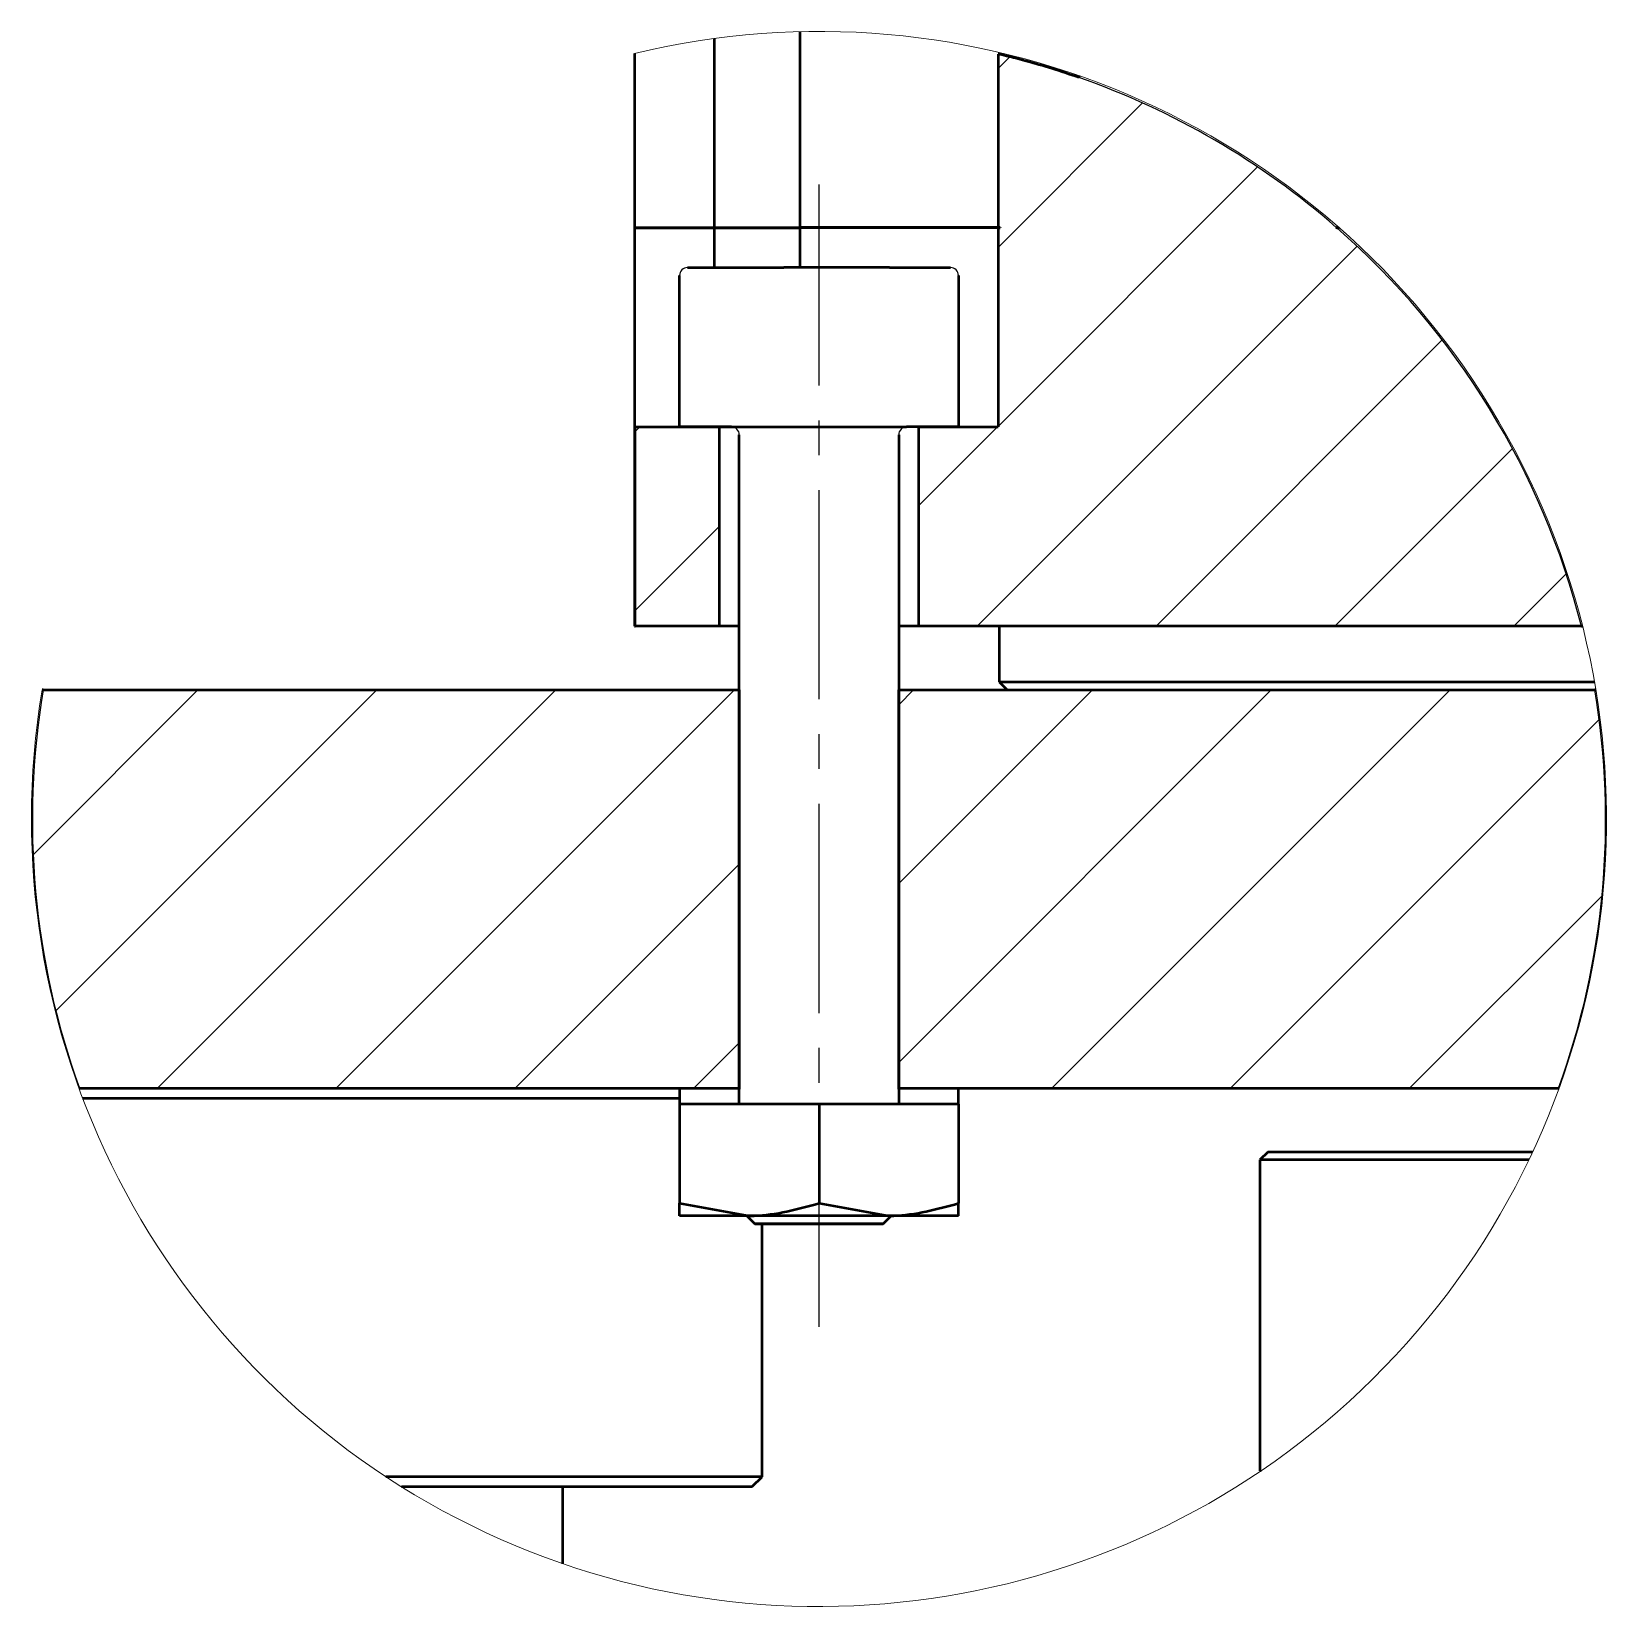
# Model space of a CAD drawing. Header units: millimetres. Extents: x 55 to 11032, y -227 to 3957.
# Drawn here: x 2280.5 to 2359.5, y 1792.8 to 1871.8 of the extents above; entities that cross this region are included whole.
import ezdxf

# ---------------------------------------------------------------- set-up
doc = ezdxf.new("R2010")
doc.units = ezdxf.units.MM
doc.header["$LTSCALE"] = 0.7
doc.linetypes.add('CENTER2', pattern=[1.125, 0.75, -0.125, 0.125, -0.125])
doc.layers.get('0').update_dxf_attribs({"color": 255})
doc.layers.add('AM_5', color=10, linetype='Continuous', lineweight=25)
doc.layers.add('CON', color=7, linetype='Continuous', lineweight=50)
pattern_1 = [(45, (-1358.248117917115, 391.8896790292256), (-4.490128060534577, 4.490128060534577), [])]

# ---------------------------------------------------------------- blocks, each defined once
blk = doc.blocks.new('*U836')
at = {"layer": 'AM_5', "color": 0, "linetype": 'CENTER2', "ltscale": 20, "transparency": 16777216}
blk.add_line((-6.059453592536453e-13, -27.97159466951052), (1.701264311209921e-13, 29.37016247488259), dxfattribs=at)

msp = doc.modelspace()

# ---------------------------------------------------------------- hatches: boundary and pattern name
at = {"linetype": 'Continuous', "lineweight": 18}
h = msp.add_hatch(dxfattribs=at)
h.set_pattern_fill('ANSI31', scale=2, style=0)
h.set_pattern_definition(pattern_1)
edge = h.paths.add_edge_path(flags=0)
edge.add_line((2328.989255443861, 1870.716863456402), (2328.989255443861, 1862.013296346202))
edge.add_line((2328.989255443861, 1862.013296346201), (2329.089714827815, 1862.013296346201))
edge.add_line((2329.089714827815, 1862.013296346201), (2329.089714827815, 1861.993296346202))
edge.add_line((2329.089714827815, 1861.993296346202), (2328.989255443861, 1861.993296346202))
edge.add_line((2328.989255443861, 1861.993296346202), (2328.989255443861, 1851.993296346202))
edge.add_line((2328.989255443861, 1851.993296346201), (2324.99544210424, 1851.993296346201))
edge.add_line((2324.99544210424, 1851.993296346201), (2324.99544210424, 1841.993296346201))
edge.add_line((2324.99544210424, 1841.993296346201), (2358.271722322543, 1841.993296346201))
edge.add_arc((2319.995442104238, 1832.260145180073), 39.49440288158483, 14.26717454241455, 76.83690394033697)
h = msp.add_hatch(dxfattribs=at)
h.set_pattern_fill('ANSI31', scale=2, style=0)
h.set_pattern_definition(pattern_1)
h.paths.add_polyline_path([(2310.762859690442, 1841.993296346201), (2314.99544210424, 1841.993296346202), (2314.99544210424, 1851.993296346202), (2310.762859690442, 1851.993296346201)], flags=0)
h = msp.add_hatch(dxfattribs=at)
h.set_pattern_fill('ANSI31', scale=2, style=0)
h.set_pattern_definition(pattern_1)
edge = h.paths.add_edge_path(flags=0)
edge.add_line((2282.867934223174, 1818.793296346197), (2315.99544210424, 1818.793296346197))
edge.add_line((2315.99544210424, 1818.793296346197), (2315.99544210424, 1838.793296346197))
edge.add_line((2315.99544210424, 1838.793296346197), (2281.045143070553, 1838.793296346197))
edge.add_arc((2319.995442104238, 1832.260145180073), 39.49440288158483, 170.4783850777942, 199.9366652622721)
h = msp.add_hatch(dxfattribs=at)
h.set_pattern_fill('ANSI31', scale=2, style=0)
h.set_pattern_definition(pattern_1)
edge = h.paths.add_edge_path(flags=0)
edge.add_line((2323.99544210424, 1818.793296346197), (2357.122949985303, 1818.793296346197))
edge.add_arc((2319.995442104238, 1832.260145180073), 39.49440288158483, 340.0633347377295, 369.5216149222068)
edge.add_line((2358.945741137924, 1838.793296346197), (2323.99544210424, 1838.793296346197))
edge.add_line((2323.99544210424, 1838.793296346197), (2323.99544210424, 1818.793296346197))

# ---------------------------------------------------------------- linework, layer by layer
at = {"color": 7, "linetype": 'Continuous', "lineweight": 18}
msp.add_arc((2319.995442104238, 1832.31145503776), 39.53575455838018, 170.5638237929286, 103.5455528662706, dxfattribs=at)
at = {"color": 7, "linetype": 'Continuous', "lineweight": 25}
for centre, radius, start, end in [((2319.995442104238, 1832.260145180073), 39.49440288158484, 48.88149884535088, 70.72070146796239), ((2319.995442104238, 1832.260145180073), 39.49440288158466, 14.26717454242371, 48.83739752024955), ((2313.39544210424, 1859.593296346197), 0.3999999999998636, 90, 180), ((2326.595442104241, 1859.593296346197), 0.4000000000000909, 0, 90), ((2315.595442104241, 1851.593296346197), 0.4000000000000909, 0, 90), ((2324.395442104241, 1851.593296346197), 0.4000000000000909, 90, 180), ((2319.995442104238, 1832.260145180073), 39.49440288158504, 170.4783850777859, 199.9366652622717), ((2319.995442104238, 1832.260145180073), 39.49440288158459, 340.0633347377283, 9.52161492221406)]:
    msp.add_arc(centre, radius, start, end, dxfattribs=at)
at = {"layer": 'CON', "color": 7, "linetype": 'Continuous'}
for p, q in [((2319.035442104241, 1871.835552604947), (2319.035442104241, 1862.013296346201)), ((2314.735442104241, 1871.495741282382), (2314.73544210424, 1862.013296346201)), ((2310.735442104241, 1870.747483559195), (2310.735442104241, 1862.013296346201)), ((2328.989255443861, 1870.716863456402), (2328.989255443861, 1862.013296346201)), ((2329.03544210424, 1870.799820662978), (2329.03544210424, 1870.706032593071)), ((2333.035442104239, 1869.634829597149), (2333.03544210424, 1869.539714101573)), ((2310.735442104241, 1862.013296346201), (2314.73544210424, 1862.013296346201)), ((2310.735442104241, 1861.993296346202), (2310.735442104241, 1851.993296346202)), ((2310.735442104241, 1861.993296346202), (2314.73544210424, 1861.993296346201)), ((2310.83544210424, 1862.013296346201), (2310.83544210424, 1861.993296346202)), ((2314.73544210424, 1862.013296346201), (2319.035442104241, 1862.013296346201)), ((2314.73544210424, 1862.013296346201), (2314.73544210424, 1861.993296346201)), ((2314.73544210424, 1861.993296346201), (2319.035442104241, 1861.993296346202)), ((2328.989255443861, 1862.013296346201), (2319.035442104241, 1862.013296346201)), ((2319.035442104241, 1862.013296346201), (2319.035442104241, 1861.993296346202)), ((2328.989255443861, 1861.993296346202), (2319.035442104241, 1861.993296346202)), ((2329.089714827815, 1862.013296346201), (2328.989255443861, 1862.013296346201)), ((2328.989255443861, 1861.993296346202), (2328.989255443861, 1851.993296346201)), ((2328.989255443861, 1861.993296346202), (2329.089714827815, 1861.993296346202)), ((2329.089714827815, 1862.013296346201), (2329.089714827815, 1861.993296346202)), ((2345.967693732822, 1862.013296346201), (2346.089052651434, 1862.013296346201)), ((2345.990587433801, 1861.993296346202), (2345.967693732822, 1862.013296346201)), ((2345.990587433801, 1861.993296346202), (2346.11180067585, 1861.993296346202)), ((2313.39544210424, 1859.993296346197), (2316.449356750878, 1859.993296346197)), ((2316.449356750878, 1859.993296346197), (2318.222399427559, 1859.993296346197)), ((2321.768484780921, 1859.993296346197), (2318.222399427559, 1859.993296346197)), ((2323.541527457603, 1859.993296346197), (2321.768484780921, 1859.993296346197)), ((2323.541527457603, 1859.993296346197), (2326.595442104241, 1859.993296346197)), ((2312.99544210424, 1851.993296346197), (2312.99544210424, 1859.593296346197)), ((2326.99544210424, 1859.593296346197), (2326.99544210424, 1851.993296346197)), ((2310.73544210424, 1851.993296346201), (2310.73544210424, 1841.993296346202)), ((2310.73544210424, 1851.993296346201), (2310.762859690441, 1851.993296346201)), ((2310.762859690441, 1841.993296346201), (2310.762859690441, 1851.993296346201)), ((2310.762859690441, 1851.993296346201), (2324.395442104241, 1851.993296346198)), ((2315.595442104241, 1851.993296346197), (2312.99544210424, 1851.993296346197)), ((2314.99544210424, 1841.993296346202), (2314.99544210424, 1851.993296346201)), ((2326.99544210424, 1851.993296346197), (2324.395442104241, 1851.993296346197)), ((2324.99544210424, 1851.993296346201), (2324.99544210424, 1841.993296346202)), ((2324.99544210424, 1851.993296346201), (2328.989255443861, 1851.993296346201)), ((2315.99544210424, 1817.993296346198), (2315.99544210424, 1851.593296346197)), ((2323.99544210424, 1851.593296346197), (2323.995442104239, 1817.993296346197)), ((2310.73544210424, 1841.993296346202), (2310.762859690441, 1841.993296346201)), ((2314.99544210424, 1841.993296346202), (2310.762859690441, 1841.993296346201)), ((2315.99544210424, 1841.993296346202), (2314.99544210424, 1841.993296346202)), ((2324.99544210424, 1841.993296346202), (2323.99544210424, 1841.993296346202)), ((2358.271722322544, 1841.993296346202), (2324.99544210424, 1841.993296346202)), ((2329.03544210424, 1841.993296346202), (2329.03544210424, 1839.193296346201)), ((2358.271722322544, 1841.993296346201), (2358.327384885405, 1841.993296346201)), ((2281.045143070553, 1838.793296346197), (2280.994652089769, 1838.793296346197)), ((2281.045143070553, 1838.793296346197), (2315.995442104239, 1838.793296346197)), ((2315.995442104239, 1838.793296346197), (2315.995442104239, 1818.793296346197)), ((2323.995442104239, 1818.793296346197), (2323.995442104239, 1838.793296346197)), ((2323.995442104239, 1838.793296346197), (2358.945741137924, 1838.793296346197)), ((2329.03544210424, 1839.193296346201), (2329.435442104241, 1838.793296346201)), ((2329.03544210424, 1839.193296346201), (2358.92764148606, 1839.193296346201)), ((2358.996232118708, 1838.793296346197), (2358.945741137924, 1838.793296346197)), ((2282.867934223174, 1818.793296346197), (2282.842578498721, 1818.793296346197)), ((2282.867934223174, 1818.793296346197), (2315.995442104239, 1818.793296346197)), ((2312.99544210424, 1818.793296346197), (2315.99544210424, 1818.793296346197)), ((2312.99544210424, 1818.793296346197), (2312.99544210424, 1817.993296346197)), ((2315.99544210424, 1818.793296346197), (2315.99544210424, 1818.742496346197)), ((2323.995442104239, 1818.793296346197), (2357.122949985302, 1818.793296346197)), ((2323.99544210424, 1818.742496346197), (2323.99544210424, 1818.793296346197)), ((2323.99544210424, 1818.793296346197), (2326.99544210424, 1818.793296346197)), ((2326.995442104239, 1817.993296346197), (2326.995442104239, 1818.793296346197)), ((2357.148305709756, 1818.793296346197), (2357.122949985302, 1818.793296346197)), ((2283.028333542727, 1818.293296346197), (2312.99544210424, 1818.293296346197)), ((2316.49544210424, 1817.993296346197), (2312.99544210424, 1817.993296346197)), ((2312.99544210424, 1817.993296346197), (2312.99544210424, 1813.018511128536)), ((2319.99544210424, 1817.993296346197), (2316.49544210424, 1817.993296346197)), ((2319.99544210424, 1817.993296346197), (2319.99544210424, 1813.018511128536)), ((2323.49544210424, 1817.993296346197), (2319.99544210424, 1817.993296346197)), ((2326.995442104239, 1817.993296346197), (2323.49544210424, 1817.993296346197)), ((2326.995442104239, 1817.993296346197), (2326.995442104239, 1813.018511128536)), ((2342.535442104239, 1815.593296346197), (2342.13544210424, 1815.193296346198)), ((2343.067097691776, 1815.593296346197), (2342.535442104239, 1815.593296346197)), ((2355.822513690739, 1815.593296346197), (2343.067097691776, 1815.593296346197)), ((2342.13544210424, 1815.193296346198), (2342.13544210424, 1799.593296346197)), ((2342.675742498078, 1815.193296346198), (2342.13544210424, 1815.193296346198)), ((2355.633126253338, 1815.193296346198), (2342.675742498078, 1815.193296346198)), ((2312.99544210424, 1813.018511128536), (2316.49544210424, 1812.393296346198)), ((2316.49544210424, 1812.393296346198), (2312.99544210424, 1812.393296346198)), ((2316.375442104249, 1812.393296346198), (2316.775442104237, 1811.993296346208)), ((2323.49544210424, 1812.393296346198), (2316.49544210424, 1812.393296346198)), ((2319.99544210424, 1813.018511128536), (2323.49544210424, 1812.393296346198)), ((2323.215442104241, 1811.993296346197), (2323.616529430555, 1812.394383672511)), ((2323.215442104238, 1811.993296346208), (2323.615442104227, 1812.393296346198)), ((2326.995442104239, 1812.393296346198), (2323.49544210424, 1812.393296346198)), ((2323.215442104241, 1811.993296346197), (2316.775442104241, 1811.993296346197)), ((2316.775442104237, 1811.993296346208), (2319.995442104238, 1811.993296346208)), ((2317.13544210424, 1799.293296346197), (2317.13544210424, 1811.993296346197)), ((2319.995442104238, 1811.993296346208), (2323.215442104238, 1811.993296346208)), ((2317.13544210424, 1799.293296346197), (2298.24970493303, 1799.293296346198)), ((2316.63544210424, 1798.793296346197), (2317.13544210424, 1799.293296346197)), ((2342.189990541504, 1799.593296346196), (2342.13544210424, 1799.593296346197)), ((2299.028589063603, 1798.793296346196), (2316.63544210424, 1798.793296346197)), ((2307.135442104239, 1794.925678484364), (2307.13544210424, 1798.793296346197))]:
    msp.add_line(p, q, dxfattribs=at)
at = {"layer": 'CON', "color": 8, "linetype": 'Continuous'}
for p, q in [((2314.73544210424, 1861.993296346201), (2314.735442104241, 1859.993296346197)), ((2319.035442104241, 1861.993296346202), (2319.035442104241, 1859.993296346197))]:
    msp.add_line(p, q, dxfattribs=at)
at = {"layer": 'CON', "color": 7, "linetype": 'Continuous'}
for points, knots in [([(2333.03544210424, 1869.539714101573), (2332.575623747264, 1869.694895622329), (2331.655305418951, 1870.005488698052), (2330.421422561967, 1870.358399365154), (2329.520111526111, 1870.591166567412), (2329.08924220803, 1870.693383682882), (2329.049660833922, 1870.702689636048), (2329.03544210424, 1870.706032593071)], [0, 0, 0, 0, 0.2266190286678692, 0.4535739873437916, 0.6719817878626014, 0.8821667414543922, 0.9999999999999999, 0.9999999999999999, 0.9999999999999999, 0.9999999999999999]), ([(2312.99544210424, 1812.393296346198), (2312.99544210424, 1812.402576879816), (2312.99544210424, 1812.437124060227), (2312.99544210424, 1812.772920729267), (2312.99544210424, 1813.018511128536)], [0, 0, 0, 0, 0.2686336050555629, 1, 1, 1, 1]), ([(2316.49544210424, 1812.393296346198), (2316.578381634192, 1812.393920438416), (2317.760290384729, 1812.402813906402), (2318.918504637975, 1812.721856811694), (2319.99544210424, 1813.018511128536)], [0, 0, 0, 0, 0.07017422446141686, 1, 1, 1, 1]), ([(2323.49544210424, 1812.393296346198), (2323.578381634193, 1812.393920438416), (2324.760290384729, 1812.402813906402), (2325.918504637975, 1812.721856811694), (2326.995442104239, 1813.018511128536)], [0, 0, 0, 0, 0.07017422446141806, 1, 1, 1, 1]), ([(2326.995442104239, 1812.393296346198), (2326.995442104239, 1812.402576879816), (2326.995442104239, 1812.437124060227), (2326.995442104239, 1812.772920729267), (2326.995442104239, 1813.018511128536)], [0, 0, 0, 0, 0.2686336050555447, 1, 1, 1, 1])]:
    msp.add_open_spline(points, degree=3, knots=knots, dxfattribs=at)

# ---------------------------------------------------------------- block references
at = {"layer": 'AM_5', "linetype": 'CENTER2', "ltscale": 20}
msp.add_blockref('*U836', (2319.99544210424, 1834.793296346197), dxfattribs=at)

doc.saveas('drawing.dxf')
